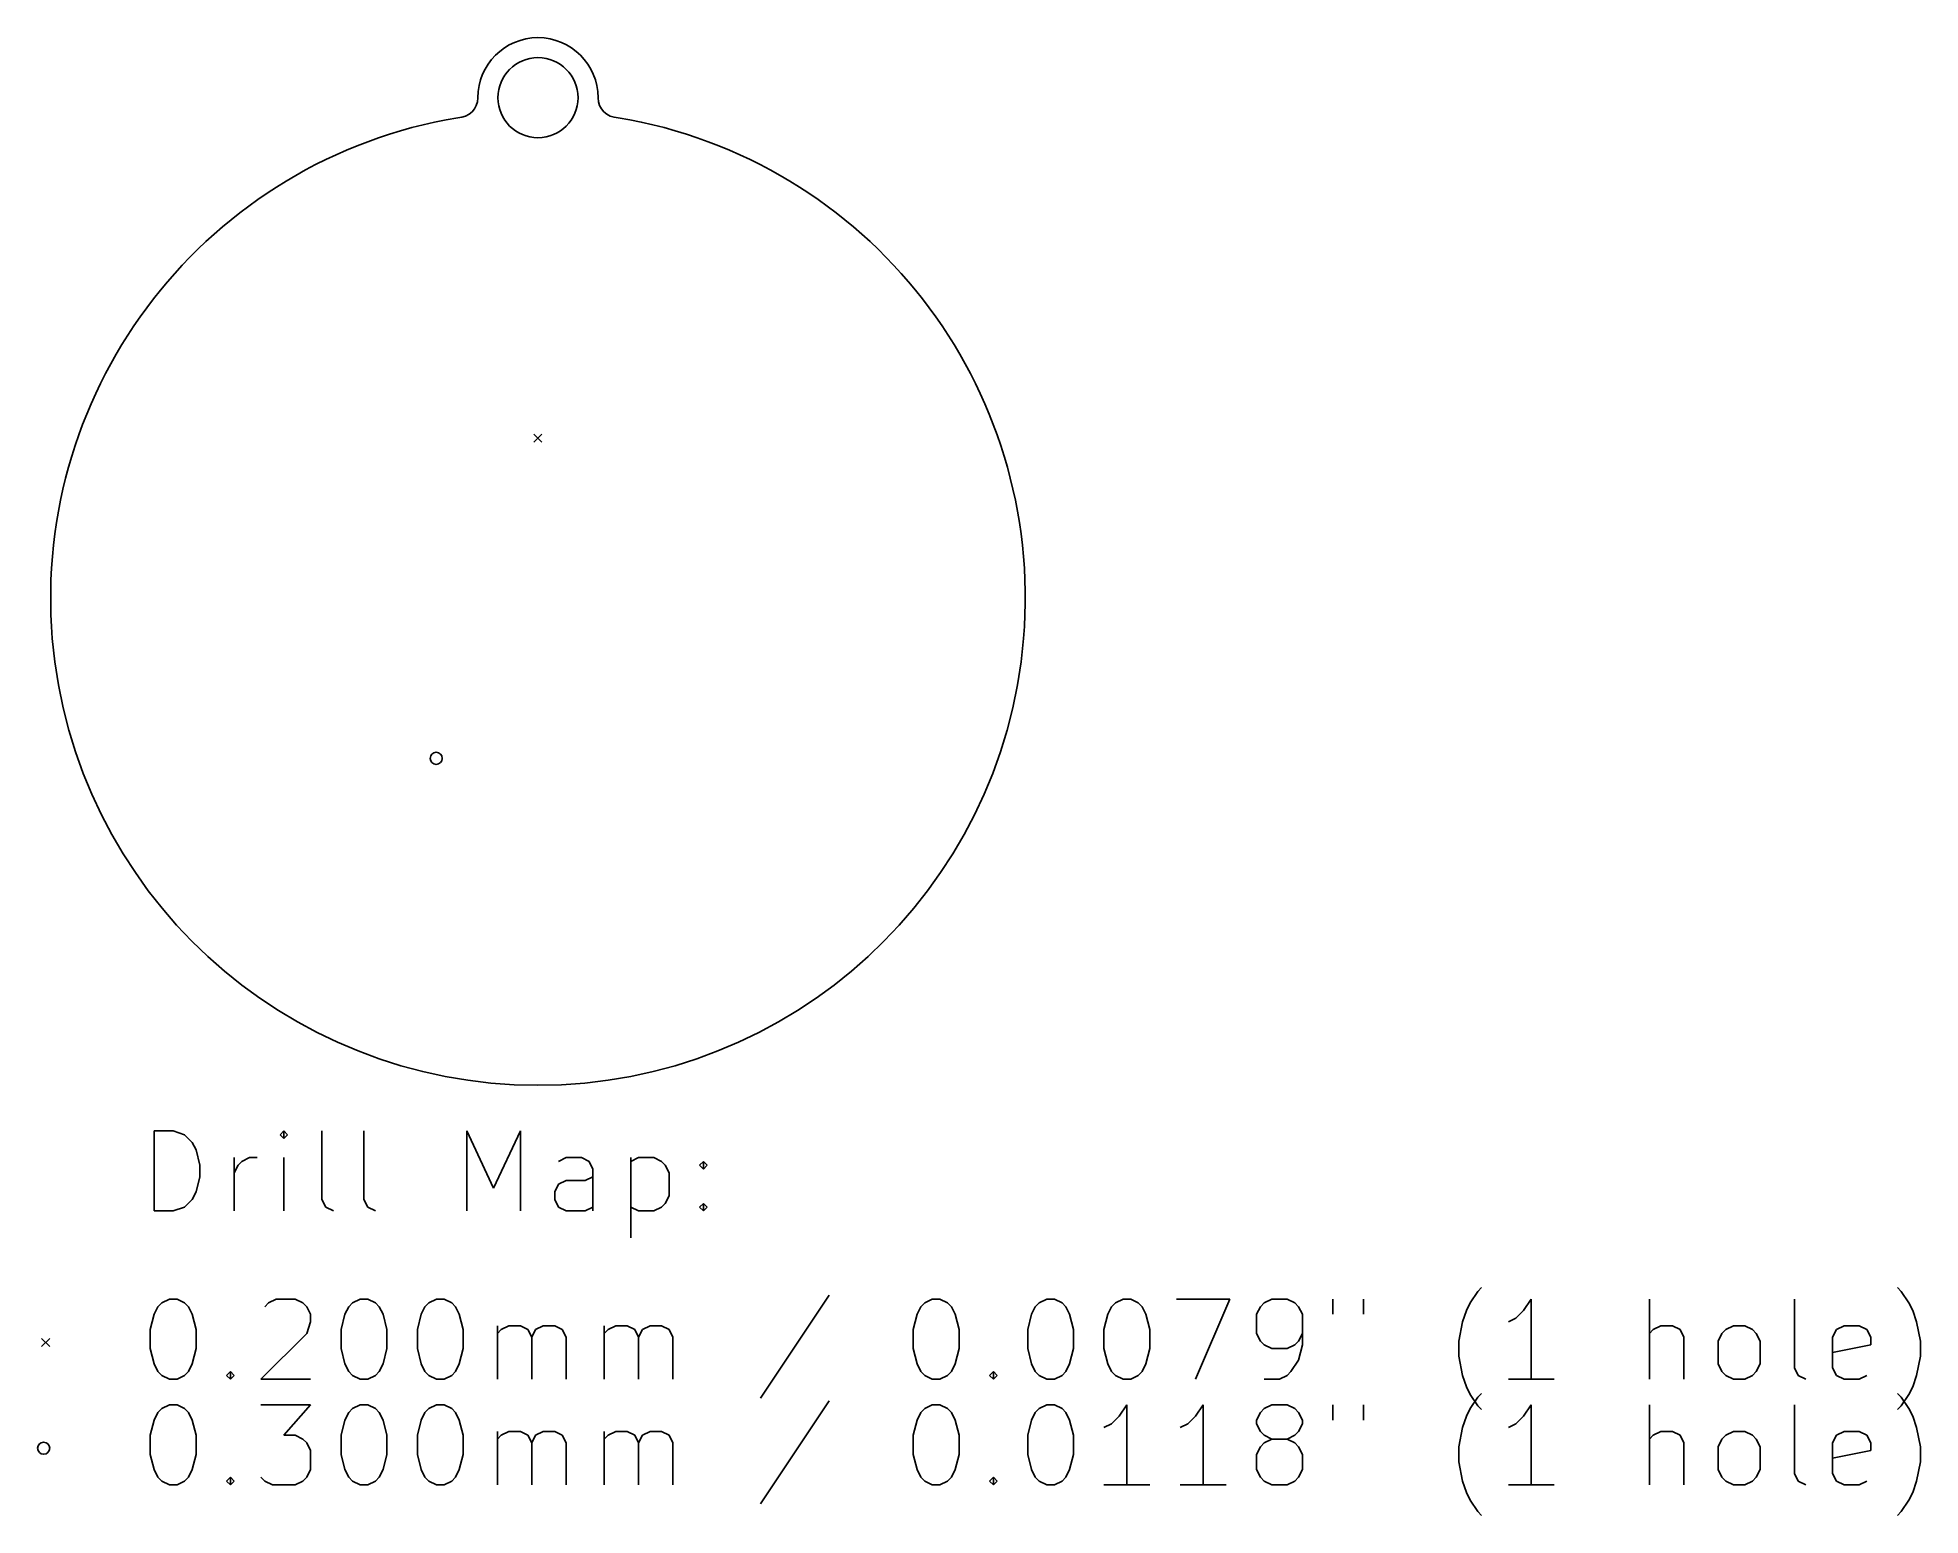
# Model space of a CAD drawing. Extents: x 37.5 to 84.5, y -72.9 to -36.
import ezdxf

# ---------------------------------------------------------------- set-up
doc = ezdxf.new("R2010")
doc.units = 0
doc.layers.add('BLACK', color=7, linetype='CONTINUOUS')

msp = doc.modelspace()

# ---------------------------------------------------------------- linework, layer by layer
at = {"layer": 'BLACK', "linetype": 'CONTINUOUS'}
for p, q in [((49.9, -45.9), (50.1, -46.1)), ((50.1, -45.9), (49.9, -46.1)), ((40.417243, -65.305363), (40.417243, -63.305363)), ((40.417243, -63.305363), (40.893433, -63.305363)), ((40.893433, -63.305363), (41.179148, -63.400601)), ((41.179148, -63.400601), (41.369624, -63.591077)), ((43.655338, -63.305363), (43.5601, -63.400601)), ((43.5601, -63.400601), (43.655338, -63.495839)), ((43.750576, -63.400601), (43.655338, -63.305363)), ((43.655338, -63.305363), (43.655338, -63.495839)), ((43.655338, -63.495839), (43.750576, -63.400601)), ((44.607719, -65.019648), (44.607719, -63.305363)), ((45.655338, -65.019648), (45.655338, -63.305363)), ((48.226767, -65.305363), (48.226767, -63.305363)), ((48.226767, -63.305363), (48.893434, -64.733934)), ((48.893434, -64.733934), (49.5601, -63.305363)), ((49.5601, -63.305363), (49.5601, -65.305363)), ((41.369624, -63.591077), (41.464862, -63.781553)), ((41.464862, -63.781553), (41.5601, -64.162505)), ((41.5601, -64.162505), (41.5601, -64.44822)), ((42.417243, -65.305363), (42.417243, -63.972029)), ((42.417243, -64.352982), (42.512481, -64.162505)), ((42.512481, -64.162505), (42.607719, -64.067267)), ((42.607719, -64.067267), (42.798195, -63.972029)), ((42.798195, -63.972029), (42.988672, -63.972029)), ((43.655338, -65.305363), (43.655338, -63.972029)), ((50.702957, -63.972029), (50.512481, -64.067267)), ((51.08391, -63.972029), (50.702957, -63.972029)), ((51.274386, -64.067267), (51.08391, -63.972029)), ((51.369624, -64.257744), (51.274386, -64.067267)), ((51.369624, -65.305363), (51.369624, -64.257744)), ((52.322005, -63.972029), (52.322005, -65.972029)), ((52.322005, -64.067267), (52.512481, -63.972029)), ((52.512481, -63.972029), (52.893434, -63.972029)), ((52.893434, -63.972029), (53.08391, -64.067267)), ((53.08391, -64.067267), (53.179148, -64.162505)), ((53.179148, -64.162505), (53.274386, -64.352982)), ((53.274386, -64.352982), (53.274386, -64.92441)), ((54.036291, -64.162505), (54.131529, -64.067267)), ((54.131529, -64.257744), (54.036291, -64.162505)), ((54.131529, -64.067267), (54.226767, -64.162505)), ((54.131529, -64.067267), (54.131529, -64.257744)), ((54.226767, -64.162505), (54.131529, -64.257744)), ((41.464862, -64.829172), (41.369624, -65.019648)), ((41.5601, -64.44822), (41.464862, -64.829172)), ((50.417243, -64.829172), (50.512481, -64.638696)), ((50.417243, -65.019648), (50.417243, -64.829172)), ((50.512481, -64.638696), (50.702957, -64.543458)), ((50.702957, -64.543458), (51.179148, -64.543458)), ((51.179148, -64.543458), (51.369624, -64.44822)), ((40.893433, -65.305363), (40.417243, -65.305363)), ((41.179148, -65.210125), (40.893433, -65.305363)), ((41.369624, -65.019648), (41.179148, -65.210125)), ((44.702957, -65.210125), (44.607719, -65.019648)), ((44.893433, -65.305363), (44.702957, -65.210125)), ((45.750576, -65.210125), (45.655338, -65.019648)), ((45.941052, -65.305363), (45.750576, -65.210125)), ((50.512481, -65.210125), (50.417243, -65.019648)), ((50.702957, -65.305363), (50.512481, -65.210125)), ((51.179148, -65.305363), (50.702957, -65.305363)), ((51.369624, -65.210125), (51.179148, -65.305363)), ((52.512481, -65.305363), (52.322005, -65.210125)), ((52.893434, -65.305363), (52.512481, -65.305363)), ((53.08391, -65.210125), (52.893434, -65.305363)), ((53.179148, -65.114886), (53.08391, -65.210125)), ((53.274386, -64.92441), (53.179148, -65.114886)), ((54.036291, -65.210125), (54.131529, -65.114886)), ((54.131529, -65.305363), (54.036291, -65.210125)), ((54.131529, -65.114886), (54.226767, -65.210125)), ((54.131529, -65.114886), (54.131529, -65.305363)), ((54.226767, -65.210125), (54.131529, -65.305363)), ((40.512481, -67.695839), (40.607719, -67.600601)), ((40.607719, -67.600601), (40.798195, -67.505363)), ((40.798195, -67.505363), (40.988672, -67.505363)), ((40.988672, -67.505363), (41.179148, -67.600601)), ((41.179148, -67.600601), (41.274386, -67.695839)), ((43.179148, -67.695839), (43.274386, -67.600601)), ((43.274386, -67.600601), (43.464862, -67.505363)), ((43.464862, -67.505363), (43.941053, -67.505363)), ((43.941053, -67.505363), (44.131529, -67.600601)), ((44.131529, -67.600601), (44.226767, -67.695839)), ((45.274386, -67.695839), (45.369624, -67.600601)), ((45.369624, -67.600601), (45.5601, -67.505363)), ((45.5601, -67.505363), (45.750577, -67.505363)), ((45.750577, -67.505363), (45.941053, -67.600601)), ((45.941053, -67.600601), (46.036291, -67.695839)), ((47.179148, -67.695839), (47.274386, -67.600601)), ((47.274386, -67.600601), (47.464862, -67.505363)), ((47.464862, -67.505363), (47.655339, -67.505363)), ((47.655339, -67.505363), (47.845815, -67.600601)), ((47.845815, -67.600601), (47.941053, -67.695839)), ((57.274387, -67.410125), (55.560102, -69.981553)), ((59.560102, -67.695839), (59.65534, -67.600601)), ((59.65534, -67.600601), (59.845816, -67.505363)), ((59.845816, -67.505363), (60.036293, -67.505363)), ((60.036293, -67.505363), (60.226769, -67.600601)), ((60.226769, -67.600601), (60.322007, -67.695839)), ((62.417245, -67.695839), (62.512483, -67.600601)), ((62.512483, -67.600601), (62.702959, -67.505363)), ((62.702959, -67.505363), (62.893436, -67.505363)), ((62.893436, -67.505363), (63.083912, -67.600601)), ((63.083912, -67.600601), (63.17915, -67.695839)), ((64.322007, -67.695839), (64.417245, -67.600601)), ((64.417245, -67.600601), (64.607721, -67.505363)), ((64.607721, -67.505363), (64.798198, -67.505363)), ((64.798198, -67.505363), (64.988674, -67.600601)), ((64.988674, -67.600601), (65.083912, -67.695839)), ((65.941055, -67.505363), (67.274388, -67.505363)), ((67.274388, -67.505363), (66.417245, -69.505363)), ((68.131531, -67.600601), (68.036293, -67.695839)), ((68.322007, -67.505363), (68.131531, -67.600601)), ((68.70296, -67.505363), (68.322007, -67.505363)), ((68.893436, -67.600601), (68.70296, -67.505363)), ((68.988674, -67.695839), (68.893436, -67.600601)), ((69.845817, -67.505363), (69.845817, -67.886315)), ((70.607722, -67.505363), (70.607722, -67.886315)), ((73.179151, -67.791077), (73.274389, -67.600601)), ((73.274389, -67.600601), (73.464865, -67.314886)), ((73.464865, -67.314886), (73.560104, -67.219648)), ((74.798198, -67.505363), (74.607722, -67.791077)), ((74.798198, -69.505363), (74.798198, -67.505363)), ((77.75058, -69.505363), (77.75058, -67.505363)), ((81.369628, -69.219648), (81.369628, -67.505363)), ((84.036295, -67.314886), (83.941057, -67.219648)), ((84.226771, -67.600601), (84.036295, -67.314886)), ((84.322009, -67.791077), (84.226771, -67.600601)), ((40.322005, -68.267267), (40.417243, -67.886315)), ((40.417243, -67.886315), (40.512481, -67.695839)), ((41.274386, -67.695839), (41.369624, -67.886315)), ((41.369624, -67.886315), (41.464862, -68.267267)), ((44.226767, -67.695839), (44.322005, -67.886315)), ((44.322005, -68.076791), (44.226767, -68.362505)), ((44.322005, -67.886315), (44.322005, -68.076791)), ((45.08391, -68.267267), (45.179148, -67.886315)), ((45.179148, -67.886315), (45.274386, -67.695839)), ((46.036291, -67.695839), (46.131529, -67.886315)), ((46.131529, -67.886315), (46.226767, -68.267267)), ((46.988672, -68.267267), (47.08391, -67.886315)), ((47.08391, -67.886315), (47.179148, -67.695839)), ((47.941053, -67.695839), (48.036291, -67.886315)), ((48.036291, -67.886315), (48.131529, -68.267267)), ((59.369626, -68.267267), (59.464864, -67.886315)), ((59.464864, -67.886315), (59.560102, -67.695839)), ((60.322007, -67.695839), (60.417245, -67.886315)), ((60.417245, -67.886315), (60.512483, -68.267267)), ((62.226769, -68.267267), (62.322007, -67.886315)), ((62.322007, -67.886315), (62.417245, -67.695839)), ((63.17915, -67.695839), (63.274388, -67.886315)), ((63.274388, -67.886315), (63.369626, -68.267267)), ((64.131531, -68.267267), (64.226769, -67.886315)), ((64.226769, -67.886315), (64.322007, -67.695839)), ((65.083912, -67.695839), (65.17915, -67.886315)), ((65.17915, -67.886315), (65.274388, -68.267267)), ((68.036293, -67.695839), (67.941055, -67.886315)), ((67.941055, -67.886315), (67.941055, -68.362505)), ((69.083912, -67.886315), (68.988674, -67.695839)), ((69.083912, -68.64822), (69.083912, -67.886315)), ((72.988675, -68.552982), (73.083913, -68.076791)), ((73.083913, -68.076791), (73.179151, -67.791077)), ((74.417246, -67.981553), (74.22677, -68.076791)), ((74.607722, -67.791077), (74.417246, -67.981553)), ((84.417247, -68.076791), (84.322009, -67.791077)), ((84.512485, -68.552982), (84.417247, -68.076791)), ((37.609475, -68.490525), (37.809475, -68.690525)), ((37.809475, -68.490525), (37.609475, -68.690525)), ((40.322005, -68.743458), (40.322005, -68.267267)), ((41.464862, -68.267267), (41.464862, -68.743458)), ((44.226767, -68.362505), (43.08391, -69.505363)), ((45.08391, -68.743458), (45.08391, -68.267267)), ((46.226767, -68.267267), (46.226767, -68.743458)), ((46.988672, -68.743458), (46.988672, -68.267267)), ((48.131529, -68.267267), (48.131529, -68.743458)), ((48.988672, -69.505363), (48.988672, -68.172029)), ((48.988672, -68.362505), (49.08391, -68.267267)), ((49.08391, -68.267267), (49.274386, -68.172029)), ((49.274386, -68.172029), (49.560101, -68.172029)), ((49.560101, -68.172029), (49.750577, -68.267267)), ((49.750577, -68.267267), (49.845815, -68.457744)), ((49.845815, -68.457744), (49.941053, -68.267267)), ((49.845815, -68.457744), (49.845815, -69.505363)), ((49.941053, -68.267267), (50.131529, -68.172029)), ((50.131529, -68.172029), (50.417243, -68.172029)), ((50.417243, -68.172029), (50.60772, -68.267267)), ((50.60772, -68.267267), (50.702958, -68.457744)), ((50.702958, -68.457744), (50.702958, -69.505363)), ((51.655339, -69.505363), (51.655339, -68.172029)), ((51.655339, -68.362505), (51.750577, -68.267267)), ((51.750577, -68.267267), (51.941053, -68.172029)), ((51.941053, -68.172029), (52.226768, -68.172029)), ((52.226768, -68.172029), (52.417244, -68.267267)), ((52.417244, -68.267267), (52.512482, -68.457744)), ((52.512482, -68.457744), (52.60772, -68.267267)), ((52.512482, -68.457744), (52.512482, -69.505363)), ((52.60772, -68.267267), (52.798196, -68.172029)), ((52.798196, -68.172029), (53.08391, -68.172029)), ((53.08391, -68.172029), (53.274387, -68.267267)), ((53.274387, -68.267267), (53.369625, -68.457744)), ((53.369625, -68.457744), (53.369625, -69.505363)), ((59.369626, -68.743458), (59.369626, -68.267267)), ((60.512483, -68.267267), (60.512483, -68.743458)), ((62.226769, -68.743458), (62.226769, -68.267267)), ((63.369626, -68.267267), (63.369626, -68.743458)), ((64.131531, -68.743458), (64.131531, -68.267267)), ((65.274388, -68.267267), (65.274388, -68.743458)), ((67.941055, -68.362505), (68.036293, -68.552982)), ((68.036293, -68.552982), (68.131531, -68.64822)), ((68.893436, -68.64822), (68.988674, -68.552982)), ((68.988674, -68.552982), (69.083912, -68.362505)), ((72.988675, -68.933934), (72.988675, -68.552982)), ((77.845818, -68.267267), (77.75058, -68.362505)), ((78.036294, -68.172029), (77.845818, -68.267267)), ((78.322009, -68.172029), (78.036294, -68.172029)), ((78.512485, -68.267267), (78.322009, -68.172029)), ((78.607723, -68.457744), (78.512485, -68.267267)), ((78.607723, -69.505363), (78.607723, -68.457744)), ((79.464866, -68.552982), (79.560104, -68.362505)), ((79.464866, -69.12441), (79.464866, -68.552982)), ((79.560104, -68.362505), (79.655342, -68.267267)), ((79.655342, -68.267267), (79.845818, -68.172029)), ((79.845818, -68.172029), (80.131533, -68.172029)), ((80.131533, -68.172029), (80.322009, -68.267267)), ((80.322009, -68.267267), (80.417247, -68.362505)), ((80.417247, -68.362505), (80.512485, -68.552982)), ((80.512485, -68.552982), (80.512485, -69.12441)), ((82.322009, -68.457744), (82.417247, -68.267267)), ((82.322009, -69.219648), (82.322009, -68.457744)), ((82.417247, -68.267267), (82.607723, -68.172029)), ((82.607723, -68.172029), (82.988676, -68.172029)), ((82.988676, -68.172029), (83.179152, -68.267267)), ((83.179152, -68.267267), (83.27439, -68.457744)), ((83.27439, -68.457744), (83.27439, -68.64822)), ((84.512485, -68.933934), (84.512485, -68.552982)), ((40.417243, -69.12441), (40.322005, -68.743458)), ((41.464862, -68.743458), (41.369624, -69.12441)), ((45.179148, -69.12441), (45.08391, -68.743458)), ((46.226767, -68.743458), (46.131529, -69.12441)), ((47.08391, -69.12441), (46.988672, -68.743458)), ((48.131529, -68.743458), (48.036291, -69.12441)), ((59.464864, -69.12441), (59.369626, -68.743458)), ((60.512483, -68.743458), (60.417245, -69.12441)), ((62.322007, -69.12441), (62.226769, -68.743458)), ((63.369626, -68.743458), (63.274388, -69.12441)), ((64.226769, -69.12441), (64.131531, -68.743458)), ((65.274388, -68.743458), (65.17915, -69.12441)), ((68.131531, -68.64822), (68.322007, -68.743458)), ((68.322007, -68.743458), (68.70296, -68.743458)), ((68.70296, -68.743458), (68.893436, -68.64822)), ((68.798198, -69.314886), (68.988674, -69.029172)), ((68.988674, -69.029172), (69.083912, -68.64822)), ((73.083913, -69.410125), (72.988675, -68.933934)), ((83.27439, -68.64822), (82.322009, -68.838696)), ((84.417247, -69.410125), (84.512485, -68.933934)), ((40.512481, -69.314886), (40.417243, -69.12441)), ((40.607719, -69.410125), (40.512481, -69.314886)), ((40.798195, -69.505363), (40.607719, -69.410125)), ((40.988672, -69.505363), (40.798195, -69.505363)), ((41.179148, -69.410125), (40.988672, -69.505363)), ((41.274386, -69.314886), (41.179148, -69.410125)), ((41.369624, -69.12441), (41.274386, -69.314886)), ((42.226767, -69.410125), (42.322005, -69.314886)), ((42.322005, -69.505363), (42.226767, -69.410125)), ((42.322005, -69.314886), (42.417243, -69.410125)), ((42.322005, -69.314886), (42.322005, -69.505363)), ((42.417243, -69.410125), (42.322005, -69.505363)), ((43.08391, -69.505363), (44.322005, -69.505363)), ((45.274386, -69.314886), (45.179148, -69.12441)), ((45.369624, -69.410125), (45.274386, -69.314886)), ((45.5601, -69.505363), (45.369624, -69.410125)), ((45.750577, -69.505363), (45.5601, -69.505363)), ((45.941053, -69.410125), (45.750577, -69.505363)), ((46.036291, -69.314886), (45.941053, -69.410125)), ((46.131529, -69.12441), (46.036291, -69.314886)), ((47.179148, -69.314886), (47.08391, -69.12441)), ((47.274386, -69.410125), (47.179148, -69.314886)), ((47.464862, -69.505363), (47.274386, -69.410125)), ((47.655339, -69.505363), (47.464862, -69.505363)), ((47.845815, -69.410125), (47.655339, -69.505363)), ((47.941053, -69.314886), (47.845815, -69.410125)), ((48.036291, -69.12441), (47.941053, -69.314886)), ((59.560102, -69.314886), (59.464864, -69.12441)), ((59.65534, -69.410125), (59.560102, -69.314886)), ((59.845816, -69.505363), (59.65534, -69.410125)), ((60.036293, -69.505363), (59.845816, -69.505363)), ((60.226769, -69.410125), (60.036293, -69.505363)), ((60.322007, -69.314886), (60.226769, -69.410125)), ((60.417245, -69.12441), (60.322007, -69.314886)), ((61.274388, -69.410125), (61.369626, -69.314886)), ((61.369626, -69.505363), (61.274388, -69.410125)), ((61.369626, -69.314886), (61.464864, -69.410125)), ((61.369626, -69.314886), (61.369626, -69.505363)), ((61.464864, -69.410125), (61.369626, -69.505363)), ((62.417245, -69.314886), (62.322007, -69.12441)), ((62.512483, -69.410125), (62.417245, -69.314886)), ((62.702959, -69.505363), (62.512483, -69.410125)), ((62.893436, -69.505363), (62.702959, -69.505363)), ((63.083912, -69.410125), (62.893436, -69.505363)), ((63.17915, -69.314886), (63.083912, -69.410125)), ((63.274388, -69.12441), (63.17915, -69.314886)), ((64.322007, -69.314886), (64.226769, -69.12441)), ((64.417245, -69.410125), (64.322007, -69.314886)), ((64.607721, -69.505363), (64.417245, -69.410125)), ((64.798198, -69.505363), (64.607721, -69.505363)), ((64.988674, -69.410125), (64.798198, -69.505363)), ((65.083912, -69.314886), (64.988674, -69.410125)), ((65.17915, -69.12441), (65.083912, -69.314886)), ((68.131531, -69.505363), (68.512483, -69.505363)), ((68.512483, -69.505363), (68.70296, -69.410125)), ((68.70296, -69.410125), (68.798198, -69.314886)), ((73.179151, -69.695839), (73.083913, -69.410125)), ((75.369627, -69.505363), (74.22677, -69.505363)), ((79.560104, -69.314886), (79.464866, -69.12441)), ((79.655342, -69.410125), (79.560104, -69.314886)), ((79.845818, -69.505363), (79.655342, -69.410125)), ((80.131533, -69.505363), (79.845818, -69.505363)), ((80.322009, -69.410125), (80.131533, -69.505363)), ((80.417247, -69.314886), (80.322009, -69.410125)), ((80.512485, -69.12441), (80.417247, -69.314886)), ((81.464866, -69.410125), (81.369628, -69.219648)), ((81.655342, -69.505363), (81.464866, -69.410125)), ((82.417247, -69.410125), (82.322009, -69.219648)), ((82.607723, -69.505363), (82.417247, -69.410125)), ((82.988676, -69.505363), (82.607723, -69.505363)), ((83.179152, -69.410125), (82.988676, -69.505363)), ((84.322009, -69.695839), (84.417247, -69.410125)), ((73.274389, -69.886315), (73.179151, -69.695839)), ((73.464865, -70.172029), (73.274389, -69.886315)), ((73.274389, -70.240601), (73.464865, -69.954886)), ((73.464865, -69.954886), (73.560104, -69.859648)), ((84.036295, -69.954886), (83.941057, -69.859648)), ((84.036295, -70.172029), (84.226771, -69.886315)), ((84.226771, -70.240601), (84.036295, -69.954886)), ((84.226771, -69.886315), (84.322009, -69.695839)), ((40.417243, -70.526315), (40.512481, -70.335839)), ((40.512481, -70.335839), (40.607719, -70.240601)), ((40.607719, -70.240601), (40.798195, -70.145363)), ((40.798195, -70.145363), (40.988672, -70.145363)), ((40.988672, -70.145363), (41.179148, -70.240601)), ((41.179148, -70.240601), (41.274386, -70.335839)), ((41.274386, -70.335839), (41.369624, -70.526315)), ((43.08391, -70.145363), (44.322005, -70.145363)), ((44.322005, -70.145363), (43.655338, -70.907267)), ((45.179148, -70.526315), (45.274386, -70.335839)), ((45.274386, -70.335839), (45.369624, -70.240601)), ((45.369624, -70.240601), (45.5601, -70.145363)), ((45.5601, -70.145363), (45.750577, -70.145363)), ((45.750577, -70.145363), (45.941053, -70.240601)), ((45.941053, -70.240601), (46.036291, -70.335839)), ((46.036291, -70.335839), (46.131529, -70.526315)), ((47.08391, -70.526315), (47.179148, -70.335839)), ((47.179148, -70.335839), (47.274386, -70.240601)), ((47.274386, -70.240601), (47.464862, -70.145363)), ((47.464862, -70.145363), (47.655339, -70.145363)), ((47.655339, -70.145363), (47.845815, -70.240601)), ((47.845815, -70.240601), (47.941053, -70.335839)), ((47.941053, -70.335839), (48.036291, -70.526315)), ((57.274387, -70.050125), (55.560102, -72.621553)), ((59.464864, -70.526315), (59.560102, -70.335839)), ((59.560102, -70.335839), (59.65534, -70.240601)), ((59.65534, -70.240601), (59.845816, -70.145363)), ((59.845816, -70.145363), (60.036293, -70.145363)), ((60.036293, -70.145363), (60.226769, -70.240601)), ((60.226769, -70.240601), (60.322007, -70.335839)), ((60.322007, -70.335839), (60.417245, -70.526315)), ((62.322007, -70.526315), (62.417245, -70.335839)), ((62.417245, -70.335839), (62.512483, -70.240601)), ((62.512483, -70.240601), (62.702959, -70.145363)), ((62.702959, -70.145363), (62.893436, -70.145363)), ((62.893436, -70.145363), (63.083912, -70.240601)), ((63.083912, -70.240601), (63.17915, -70.335839)), ((63.17915, -70.335839), (63.274388, -70.526315)), ((64.512483, -70.431077), (64.322007, -70.621553)), ((64.702959, -70.145363), (64.512483, -70.431077)), ((64.702959, -72.145363), (64.702959, -70.145363)), ((66.417245, -70.431077), (66.226769, -70.621553)), ((66.607721, -70.145363), (66.417245, -70.431077)), ((66.607721, -72.145363), (66.607721, -70.145363)), ((67.941055, -70.526315), (68.036293, -70.335839)), ((68.036293, -70.335839), (68.131531, -70.240601)), ((68.131531, -70.240601), (68.322007, -70.145363)), ((68.322007, -70.145363), (68.70296, -70.145363)), ((68.70296, -70.145363), (68.893436, -70.240601)), ((68.893436, -70.240601), (68.988674, -70.335839)), ((68.988674, -70.335839), (69.083912, -70.526315)), ((69.845817, -70.145363), (69.845817, -70.526315)), ((70.607722, -70.145363), (70.607722, -70.526315)), ((73.083913, -70.716791), (73.179151, -70.431077)), ((73.179151, -70.431077), (73.274389, -70.240601)), ((73.560104, -70.267267), (73.464865, -70.172029)), ((74.607722, -70.431077), (74.417246, -70.621553)), ((74.798198, -70.145363), (74.607722, -70.431077)), ((74.798198, -72.145363), (74.798198, -70.145363)), ((77.75058, -72.145363), (77.75058, -70.145363)), ((81.369628, -71.859648), (81.369628, -70.145363)), ((83.941057, -70.267267), (84.036295, -70.172029)), ((84.322009, -70.431077), (84.226771, -70.240601)), ((84.417247, -70.716791), (84.322009, -70.431077)), ((40.322005, -70.907267), (40.417243, -70.526315)), ((40.322005, -71.383458), (40.322005, -70.907267)), ((41.369624, -70.526315), (41.464862, -70.907267)), ((41.464862, -70.907267), (41.464862, -71.383458)), ((43.655338, -70.907267), (43.941053, -70.907267)), ((43.941053, -70.907267), (44.131529, -71.002505)), ((45.08391, -70.907267), (45.179148, -70.526315)), ((45.08391, -71.383458), (45.08391, -70.907267)), ((46.131529, -70.526315), (46.226767, -70.907267)), ((46.226767, -70.907267), (46.226767, -71.383458)), ((46.988672, -70.907267), (47.08391, -70.526315)), ((46.988672, -71.383458), (46.988672, -70.907267)), ((48.036291, -70.526315), (48.131529, -70.907267)), ((48.131529, -70.907267), (48.131529, -71.383458)), ((48.988672, -72.145363), (48.988672, -70.812029)), ((48.988672, -71.002505), (49.08391, -70.907267)), ((49.08391, -70.907267), (49.274386, -70.812029)), ((49.274386, -70.812029), (49.560101, -70.812029)), ((49.560101, -70.812029), (49.750577, -70.907267)), ((49.750577, -70.907267), (49.845815, -71.097744)), ((49.845815, -71.097744), (49.941053, -70.907267)), ((49.941053, -70.907267), (50.131529, -70.812029)), ((50.131529, -70.812029), (50.417243, -70.812029)), ((50.417243, -70.812029), (50.60772, -70.907267)), ((50.60772, -70.907267), (50.702958, -71.097744)), ((51.655339, -72.145363), (51.655339, -70.812029)), ((51.655339, -71.002505), (51.750577, -70.907267)), ((51.750577, -70.907267), (51.941053, -70.812029)), ((51.941053, -70.812029), (52.226768, -70.812029)), ((52.226768, -70.812029), (52.417244, -70.907267)), ((52.417244, -70.907267), (52.512482, -71.097744)), ((52.512482, -71.097744), (52.60772, -70.907267)), ((52.60772, -70.907267), (52.798196, -70.812029)), ((52.798196, -70.812029), (53.08391, -70.812029)), ((53.08391, -70.812029), (53.274387, -70.907267)), ((53.274387, -70.907267), (53.369625, -71.097744)), ((59.369626, -70.907267), (59.464864, -70.526315)), ((59.369626, -71.383458), (59.369626, -70.907267)), ((60.417245, -70.526315), (60.512483, -70.907267)), ((60.512483, -70.907267), (60.512483, -71.383458)), ((62.226769, -70.907267), (62.322007, -70.526315)), ((62.226769, -71.383458), (62.226769, -70.907267)), ((63.274388, -70.526315), (63.369626, -70.907267)), ((63.369626, -70.907267), (63.369626, -71.383458)), ((64.322007, -70.621553), (64.131531, -70.716791)), ((66.226769, -70.621553), (66.036293, -70.716791)), ((67.941055, -70.621553), (67.941055, -70.526315)), ((68.036293, -70.812029), (67.941055, -70.621553)), ((68.131531, -70.907267), (68.036293, -70.812029)), ((68.322007, -71.002505), (68.131531, -70.907267)), ((68.893436, -70.907267), (68.70296, -71.002505)), ((68.988674, -70.812029), (68.893436, -70.907267)), ((69.083912, -70.621553), (68.988674, -70.812029)), ((69.083912, -70.526315), (69.083912, -70.621553)), ((72.988675, -71.192982), (73.083913, -70.716791)), ((74.417246, -70.621553), (74.22677, -70.716791)), ((77.845818, -70.907267), (77.75058, -71.002505)), ((78.036294, -70.812029), (77.845818, -70.907267)), ((78.322009, -70.812029), (78.036294, -70.812029)), ((78.512485, -70.907267), (78.322009, -70.812029)), ((78.607723, -71.097744), (78.512485, -70.907267)), ((79.560104, -71.002505), (79.655342, -70.907267)), ((79.655342, -70.907267), (79.845818, -70.812029)), ((79.845818, -70.812029), (80.131533, -70.812029)), ((80.131533, -70.812029), (80.322009, -70.907267)), ((80.322009, -70.907267), (80.417247, -71.002505)), ((82.322009, -71.097744), (82.417247, -70.907267)), ((82.417247, -70.907267), (82.607723, -70.812029)), ((82.607723, -70.812029), (82.988676, -70.812029)), ((82.988676, -70.812029), (83.179152, -70.907267)), ((83.179152, -70.907267), (83.27439, -71.097744)), ((84.512485, -71.192982), (84.417247, -70.716791)), ((40.417243, -71.76441), (40.322005, -71.383458)), ((41.464862, -71.383458), (41.369624, -71.76441)), ((44.131529, -71.002505), (44.226767, -71.097744)), ((44.226767, -71.097744), (44.322005, -71.28822)), ((44.322005, -71.28822), (44.322005, -71.76441)), ((45.179148, -71.76441), (45.08391, -71.383458)), ((46.226767, -71.383458), (46.131529, -71.76441)), ((47.08391, -71.76441), (46.988672, -71.383458)), ((48.131529, -71.383458), (48.036291, -71.76441)), ((49.845815, -71.097744), (49.845815, -72.145363)), ((50.702958, -71.097744), (50.702958, -72.145363)), ((52.512482, -71.097744), (52.512482, -72.145363)), ((53.369625, -71.097744), (53.369625, -72.145363)), ((59.464864, -71.76441), (59.369626, -71.383458)), ((60.512483, -71.383458), (60.417245, -71.76441)), ((62.322007, -71.76441), (62.226769, -71.383458)), ((63.369626, -71.383458), (63.274388, -71.76441)), ((68.036293, -71.192982), (67.941055, -71.383458)), ((67.941055, -71.383458), (67.941055, -71.76441)), ((68.131531, -71.097744), (68.036293, -71.192982)), ((68.322007, -71.002505), (68.131531, -71.097744)), ((68.70296, -71.002505), (68.322007, -71.002505)), ((68.893436, -71.097744), (68.70296, -71.002505)), ((68.988674, -71.192982), (68.893436, -71.097744)), ((69.083912, -71.383458), (68.988674, -71.192982)), ((69.083912, -71.76441), (69.083912, -71.383458)), ((72.988675, -71.573934), (72.988675, -71.192982)), ((78.607723, -72.145363), (78.607723, -71.097744)), ((79.464866, -71.192982), (79.560104, -71.002505)), ((79.464866, -71.76441), (79.464866, -71.192982)), ((80.417247, -71.002505), (80.512485, -71.192982)), ((80.512485, -71.192982), (80.512485, -71.76441)), ((82.322009, -71.859648), (82.322009, -71.097744)), ((83.27439, -71.28822), (82.322009, -71.478696)), ((83.27439, -71.097744), (83.27439, -71.28822)), ((84.512485, -71.573934), (84.512485, -71.192982)), ((40.512481, -71.954886), (40.417243, -71.76441)), ((41.369624, -71.76441), (41.274386, -71.954886)), ((44.322005, -71.76441), (44.226767, -71.954886)), ((45.274386, -71.954886), (45.179148, -71.76441)), ((46.131529, -71.76441), (46.036291, -71.954886)), ((47.179148, -71.954886), (47.08391, -71.76441)), ((48.036291, -71.76441), (47.941053, -71.954886)), ((59.560102, -71.954886), (59.464864, -71.76441)), ((60.417245, -71.76441), (60.322007, -71.954886)), ((62.417245, -71.954886), (62.322007, -71.76441)), ((63.274388, -71.76441), (63.17915, -71.954886)), ((67.941055, -71.76441), (68.036293, -71.954886)), ((68.988674, -71.954886), (69.083912, -71.76441)), ((73.083913, -72.050125), (72.988675, -71.573934)), ((79.560104, -71.954886), (79.464866, -71.76441)), ((80.512485, -71.76441), (80.417247, -71.954886)), ((81.464866, -72.050125), (81.369628, -71.859648)), ((82.417247, -72.050125), (82.322009, -71.859648)), ((84.417247, -72.050125), (84.512485, -71.573934)), ((40.607719, -72.050125), (40.512481, -71.954886)), ((40.798195, -72.145363), (40.607719, -72.050125)), ((40.988672, -72.145363), (40.798195, -72.145363)), ((41.179148, -72.050125), (40.988672, -72.145363)), ((41.274386, -71.954886), (41.179148, -72.050125)), ((42.226767, -72.050125), (42.322005, -71.954886)), ((42.322005, -72.145363), (42.226767, -72.050125)), ((42.322005, -71.954886), (42.417243, -72.050125)), ((42.322005, -71.954886), (42.322005, -72.145363)), ((42.417243, -72.050125), (42.322005, -72.145363)), ((43.179148, -72.050125), (43.08391, -71.954886)), ((43.369624, -72.145363), (43.179148, -72.050125)), ((43.941053, -72.145363), (43.369624, -72.145363)), ((44.131529, -72.050125), (43.941053, -72.145363)), ((44.226767, -71.954886), (44.131529, -72.050125)), ((45.369624, -72.050125), (45.274386, -71.954886)), ((45.5601, -72.145363), (45.369624, -72.050125)), ((45.750577, -72.145363), (45.5601, -72.145363)), ((45.941053, -72.050125), (45.750577, -72.145363)), ((46.036291, -71.954886), (45.941053, -72.050125)), ((47.274386, -72.050125), (47.179148, -71.954886)), ((47.464862, -72.145363), (47.274386, -72.050125)), ((47.655339, -72.145363), (47.464862, -72.145363)), ((47.845815, -72.050125), (47.655339, -72.145363)), ((47.941053, -71.954886), (47.845815, -72.050125)), ((59.65534, -72.050125), (59.560102, -71.954886)), ((59.845816, -72.145363), (59.65534, -72.050125)), ((60.036293, -72.145363), (59.845816, -72.145363)), ((60.226769, -72.050125), (60.036293, -72.145363)), ((60.322007, -71.954886), (60.226769, -72.050125)), ((61.274388, -72.050125), (61.369626, -71.954886)), ((61.369626, -72.145363), (61.274388, -72.050125)), ((61.369626, -71.954886), (61.464864, -72.050125)), ((61.369626, -71.954886), (61.369626, -72.145363)), ((61.464864, -72.050125), (61.369626, -72.145363)), ((62.512483, -72.050125), (62.417245, -71.954886)), ((62.702959, -72.145363), (62.512483, -72.050125)), ((62.893436, -72.145363), (62.702959, -72.145363)), ((63.083912, -72.050125), (62.893436, -72.145363)), ((63.17915, -71.954886), (63.083912, -72.050125)), ((65.274388, -72.145363), (64.131531, -72.145363)), ((67.17915, -72.145363), (66.036293, -72.145363)), ((68.036293, -71.954886), (68.131531, -72.050125)), ((68.131531, -72.050125), (68.322007, -72.145363)), ((68.322007, -72.145363), (68.70296, -72.145363)), ((68.70296, -72.145363), (68.893436, -72.050125)), ((68.893436, -72.050125), (68.988674, -71.954886)), ((73.179151, -72.335839), (73.083913, -72.050125)), ((73.274389, -72.526315), (73.179151, -72.335839)), ((75.369627, -72.145363), (74.22677, -72.145363)), ((79.655342, -72.050125), (79.560104, -71.954886)), ((79.845818, -72.145363), (79.655342, -72.050125)), ((80.131533, -72.145363), (79.845818, -72.145363)), ((80.322009, -72.050125), (80.131533, -72.145363)), ((80.417247, -71.954886), (80.322009, -72.050125)), ((81.655342, -72.145363), (81.464866, -72.050125)), ((82.607723, -72.145363), (82.417247, -72.050125)), ((82.988676, -72.145363), (82.607723, -72.145363)), ((83.179152, -72.050125), (82.988676, -72.145363)), ((84.226771, -72.526315), (84.322009, -72.335839)), ((84.322009, -72.335839), (84.417247, -72.050125)), ((73.464865, -72.812029), (73.274389, -72.526315)), ((73.560104, -72.907267), (73.464865, -72.812029)), ((83.941057, -72.907267), (84.036295, -72.812029)), ((84.036295, -72.812029), (84.226771, -72.526315))]:
    msp.add_line(p, q, dxfattribs=at)
at = {"layer": 'BLACK'}
for centre, radius in [((50, -37.5), 1), ((47.46, -54), 0.15), ((37.659475, -71.230525), 0.15)]:
    msp.add_circle(centre, radius, dxfattribs=at)
for centre, radius, start, end in [((50, -37.5), 1.5, 0, 180), ((48, -37.5), 0.5, -90, 0), ((52, -37.5), 0.5, -180, -90), ((50, -50), 12.165525, -260.5376778, 80.5376778)]:
    msp.add_arc(centre, radius, start, end, dxfattribs=at)

doc.saveas('drawing.dxf')
